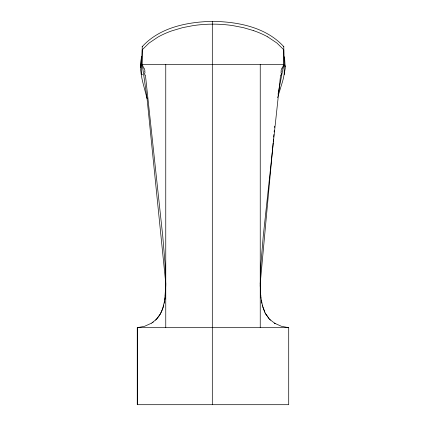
<?xml version="1.0" encoding="UTF-8"?>
<svg xmlns="http://www.w3.org/2000/svg" width="426" height="426" viewBox="0 0 426 426"><rect width="100%" height="100%" fill="white"/><g stroke="black" fill="none" stroke-linecap="round" stroke-linejoin="round"><path stroke-width="0.64" d="M274.339 323.11L281.426 326.289L288.711 327.685L288.711 404.7L137.289 404.7L137.289 327.685L144.579 326.289L151.661 323.11M165.757 283.546L165.751 284.344M260.243 327.685L260.243 64.358M165.757 283.796L165.757 64.358M165.751 284.286L165.751 284.706M165.751 284.467L165.725 286.693M260.243 283.599L260.973 263.369L263.273 235.919L280.59 75.008M165.746 284.951L164.803 299.521L165.032 297.769M165.613 290.415L165.229 295.948M141.475 56.296L140.569 67.713L141.389 57.334M260.243 283.365L273.151 142.875M273.268 141.592L273.503 139.025M273.684 137.097L273.918 134.536M274.152 131.969L274.269 130.686M274.568 127.475L274.685 126.192M164.66 300.468L164.793 299.6M164.159 303.2L164.654 300.511M164.5 301.416L162.695 308.626L160.394 313.855M278.04 94.327L283.791 64.358L283.791 46.349M280.958 72.953L281.309 71.35M278.061 96.068L282.422 81.914A26.71 2.418 -71.5 0 0 283.466 77.985L285.234 68.341L284.52 56.759M163.749 305.016L163.27 306.811M163.254 306.869C161.832 311.805 159.377 316.545 155.596 320.086M277.539 97.65L277.858 96.691M140.963 65.354L140.644 70.093L141.847 77.985A26.476 2.428 74.1 0 0 142.694 81.914L147.061 98.608L165.757 283.365L165.027 263.369L162.727 235.919L145.41 75.008M282.214 68.277L283.791 64.358L142.209 64.358L142.209 46.354M160.373 313.893L156.299 319.393L151.667 323.11M142.209 46.674C159.532 27.568 186.881 22.024 211.631 21.38L213 21.375C238.187 21.79 266.128 27.243 283.791 46.674M152.476 322.583L153.275 322.019M142.545 74.55L141.214 74.55L142.209 49.794L149.036 43.079L158.03 37.019A88.006 88.006 0 0 1 171.88 30.842L182.541 27.669L193.079 25.619A134.238 134.238 0 0 1 212.308 24.16L213 24.149A134.446 134.446 0 0 1 232.623 25.571L243.374 27.647L253.79 30.693M288.711 327.685L137.289 327.685L137.289 404.7M267.794 36.918L276.895 43.021L283.791 49.794L284.275 74.55M275.159 323.606L269.701 319.388L265.622 313.893M269.69 319.383L270.404 320.086M269.019 318.664L265.164 313.03L262.251 305.021M265.153 313.014L265.606 313.861M284.824 64.997L285.25 66.909M264.732 312.151L262.741 306.842M143.786 68.277L142.209 64.358L147.061 98.608M262.491 305.948L260.962 297.731M144.691 71.35L145.042 72.953M261.846 303.232L261.34 300.468M260.483 292.22L260.968 297.769M260.605 294.068L260.765 295.91M260.387 290.367L260.483 292.263M260.387 290.41L260.249 284.472M260.254 284.941L260.275 286.741M260.249 284.153L260.243 283.551M260.249 284.339L260.243 283.918M212.308 21.3L212.308 404.7M165.757 327.685L165.757 283.423M144.483 73.181A49.629 32.903 88.8 0 1 144.84 75.205M144.057 68.038A21.524 13.712 88 0 1 145.005 71.174M281.16 75.205A49.629 32.903 -88.8 0 1 281.517 73.181M280.995 71.174A21.524 13.712 -88 0 1 281.943 68.038M253.784 30.725A88.48 88.48 0 0 1 267.81 36.892"/></g></svg>
